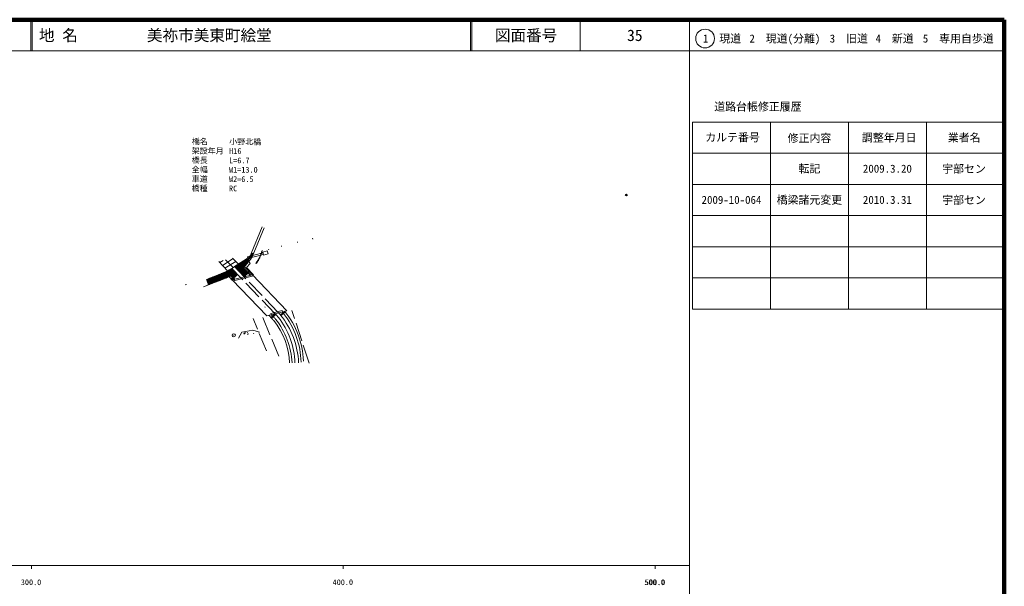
# Model space of a CAD drawing. Units: millimetres on the paper, with parts at other scales. Extents: x 40 to 680, y 20 to 380.
# Drawn here: x 364.2 to 680, y 198.4 to 380 of the extents above; entities that cross this region are included whole.
import ezdxf
from ezdxf.enums import TextEntityAlignment as Align

# ---------------------------------------------------------------- set-up
doc = ezdxf.new("R2010")
doc.units = ezdxf.units.MM
doc.header["$PDMODE"] = 32
doc.header["$PDSIZE"] = 0.5
doc.linetypes.add('DASHED', pattern=[7.5, 6, -1.5])
for name, color, linetype, lineweight in [('M-BGD', 7, 'Continuous', 13), ('M-STR-HTXT', 7, 'Continuous', 13), ('M-STR-STR1', 1, 'Continuous', 13), ('M-TTL', 2, 'Continuous', 140), ('M-TTL-BAND', 7, 'Continuous', 13), ('M-TTL-FRAM', 2, 'Continuous', 18), ('M-TTL-LINE', 7, 'Continuous', 18)]:
    doc.layers.add(name, color=color, linetype=linetype, lineweight=lineweight)
doc.layers.add('M-OTRS', color=6, linetype='Continuous')
doc.layers.add('M-TTL-TXT', color=7, linetype='Continuous')
doc.styles.add('ＭＳ ゴシック', font='')
doc.styles.add('ＭＳ 明朝', font='')
doc.styles.get('ＭＳ ゴシック').set_extended_font_data('MS Gothic')
doc.styles.get('ＭＳ 明朝').set_extended_font_data('MS Mincho')

msp = doc.modelspace()

# ---------------------------------------------------------------- linework, layer by layer
at = {"layer": 'M-BGD'}
for p, q in [((438.45, 305.067), (441.939, 313.588)), ((439.311, 305.283), (442.603, 313.322)), ((458.123, 310.002), (458.222, 309.623)), ((444.033, 306.468), (444.1, 306.214)), ((448.126, 307.495), (448.188, 307.259)), ((453.306, 308.794), (453.351, 308.622)), ((432.659, 303.398), (429.196, 301.23)), ((432.492, 303.572), (434.348, 301.637)), ((437.11, 303.396), (433.075, 300.827)), ((436.98, 303.314), (435.328, 300.554)), ((437.219, 303.225), (435.599, 300.522)), ((437.724, 303.788), (436.803, 302.729)), ((436.951, 303.295), (437.312, 303.078)), ((438.035, 303.535), (437.087, 302.446)), ((437.11, 303.396), (438.086, 301.862)), ((438.288, 303.217), (437.371, 302.163)), ((437.723, 303.787), (438.196, 304.456)), ((438.196, 304.456), (438.45, 305.067)), ((438.755, 304.027), (438.288, 303.217)), ((438.755, 304.027), (439.311, 305.283)), ((442.157, 305.496), (443.61, 305.871)), ((442.408, 304.527), (442.157, 305.496)), ((443.86, 304.903), (442.408, 304.527)), ((443.61, 305.871), (443.86, 304.903)), ((430.849, 299.506), (428.025, 302.452)), ((428.348, 302.115), (429.462, 302.812)), ((430.008, 297.025), (431.829, 300.065)), ((432.212, 300.282), (430.012, 299.036)), ((432.212, 300.282), (430.016, 299.032)), ((430.045, 300.345), (433.507, 302.514)), ((432.623, 300.546), (430.258, 303.012)), ((430.387, 297.171), (432.199, 300.196)), ((431.732, 300.01), (432.133, 299.769)), ((432.212, 300.282), (431.849, 297.921)), ((431.982, 300.151), (432.175, 300.036)), ((432.098, 299.541), (432.415, 300.07)), ((432.175, 300.036), (432.814, 299.653)), ((433.057, 300.816), (432.194, 300.271)), ((432.199, 300.196), (432.236, 300.258)), ((435.1, 297.261), (432.212, 300.282)), ((433.057, 300.816), (435.062, 302.091)), ((436.221, 297.536), (433.075, 300.827)), ((436.008, 300.472), (433.075, 300.827)), ((433.127, 300.773), (433.154, 300.818)), ((433.212, 300.915), (433.154, 300.818)), ((433.177, 300.893), (433.34, 300.795)), ((433.306, 300.585), (433.426, 300.785)), ((436.94, 298.639), (433.34, 300.795)), ((433.413, 301.043), (433.949, 300.721)), ((433.683, 301.215), (433.426, 300.785)), ((436.753, 298.46), (433.443, 300.442)), ((433.485, 300.398), (433.698, 300.752)), ((433.649, 301.193), (434.559, 300.648)), ((433.665, 300.21), (433.969, 300.719)), ((434.154, 301.515), (433.698, 300.752)), ((433.844, 300.023), (434.241, 300.686)), ((433.885, 301.343), (435.169, 300.574)), ((437.128, 298.818), (433.949, 300.721)), ((434.625, 301.815), (433.969, 300.719)), ((434.023, 299.835), (434.513, 300.653)), ((434.12, 301.493), (435.779, 300.5)), ((434.202, 299.648), (434.784, 300.62)), ((435.096, 302.115), (434.241, 300.686)), ((434.356, 301.643), (436.108, 300.594)), ((434.381, 299.46), (435.056, 300.587)), ((435.567, 302.414), (434.513, 300.653)), ((437.315, 298.997), (434.559, 300.648)), ((434.56, 299.273), (435.328, 300.554)), ((434.592, 301.793), (436.268, 300.79)), ((434.739, 299.086), (435.599, 300.522)), ((436.038, 302.714), (434.784, 300.62)), ((434.828, 301.944), (436.428, 300.986)), ((434.919, 298.898), (435.871, 300.489)), ((436.509, 303.014), (435.056, 300.587)), ((435.062, 302.091), (438.819, 298.174)), ((435.064, 302.094), (436.587, 301.181)), ((435.098, 298.711), (436.097, 300.379)), ((435.169, 300.574), (436.904, 299.535)), ((435.277, 298.523), (436.276, 300.192)), ((435.3, 302.244), (436.747, 301.377)), ((436.087, 301.022), (435.519, 300.56)), ((435.519, 300.56), (436.433, 299.608)), ((435.536, 302.394), (436.907, 301.573)), ((435.771, 302.544), (437.067, 301.768)), ((435.779, 300.5), (436.252, 300.216)), ((437.369, 302.99), (435.871, 300.489)), ((436.007, 302.694), (437.227, 301.964)), ((437.674, 302.511), (436.008, 300.472)), ((437.369, 299.048), (436.008, 300.472)), ((436.243, 302.845), (437.387, 302.16)), ((436.479, 302.995), (437.547, 302.355)), ((437.519, 302.754), (436.55, 301.135)), ((436.715, 303.145), (437.612, 302.608)), ((437.026, 302.393), (436.778, 302.707)), ((438.086, 301.862), (436.982, 300.51)), ((436.982, 300.51), (439.139, 298.253)), ((437.534, 302.96), (437.787, 302.641)), ((437.669, 302.518), (437.642, 302.472)), ((430.748, 297.311), (423.201, 294.389)), ((430.012, 299.036), (424.139, 296.738)), ((424.139, 296.738), (426.967, 297.683)), ((424.272, 296.204), (424.73, 296.969)), ((424.357, 295.86), (425.11, 297.118)), ((424.443, 295.516), (425.491, 297.267)), ((424.528, 295.172), (425.872, 297.416)), ((426.693, 295.742), (424.678, 296.949)), ((424.699, 294.971), (426.252, 297.565)), ((426.989, 295.857), (424.972, 297.064)), ((425.078, 295.118), (426.633, 297.714)), ((427.284, 295.971), (425.267, 297.179)), ((425.457, 295.264), (427.013, 297.863)), ((427.58, 296.085), (425.561, 297.294)), ((425.836, 295.411), (427.394, 298.012)), ((427.876, 296.2), (425.855, 297.409)), ((428.171, 296.314), (426.15, 297.525)), ((426.216, 295.558), (427.775, 298.161)), ((428.467, 296.428), (426.444, 297.64)), ((426.595, 295.704), (428.155, 298.309)), ((428.762, 296.543), (426.738, 297.755)), ((426.974, 295.851), (428.536, 298.458)), ((429.058, 296.657), (427.032, 297.87)), ((429.354, 296.771), (427.327, 297.985)), ((427.353, 295.998), (428.916, 298.607)), ((429.649, 296.886), (427.621, 298.1)), ((427.733, 296.144), (429.297, 298.756)), ((429.945, 297), (427.915, 298.216)), ((428.112, 296.291), (429.678, 298.905)), ((430.241, 297.114), (428.21, 298.331)), ((428.491, 296.438), (430.065, 299.066)), ((430.536, 297.229), (428.504, 298.446)), ((428.798, 298.561), (430.82, 297.35)), ((428.87, 296.584), (430.506, 299.316)), ((429.092, 298.676), (431.072, 297.491)), ((429.25, 296.731), (430.947, 299.566)), ((429.387, 298.791), (431.325, 297.631)), ((429.629, 296.878), (431.388, 299.815)), ((429.681, 298.907), (431.577, 297.771)), ((429.975, 299.022), (431.83, 297.911)), ((430.012, 299.036), (432.359, 296.587)), ((430.231, 299.16), (431.887, 298.168)), ((430.481, 299.302), (431.928, 298.435)), ((430.731, 299.443), (431.969, 298.702)), ((431.849, 297.921), (430.748, 297.311)), ((432.098, 299.541), (430.77, 297.323)), ((430.981, 299.585), (432.01, 298.969)), ((431.997, 298.886), (431.206, 297.565)), ((431.231, 299.727), (432.051, 299.236)), ((431.353, 297.637), (431.985, 298.032)), ((431.481, 299.868), (432.092, 299.502)), ((431.897, 298.231), (431.642, 297.807)), ((431.849, 297.921), (432.483, 297.26)), ((431.887, 298.168), (432.837, 297.599)), ((431.897, 298.231), (432.773, 299.695)), ((432.65, 297.42), (431.898, 297.87)), ((431.928, 298.435), (433.025, 297.778)), ((432.953, 299.508), (431.943, 297.823)), ((433.851, 298.568), (431.955, 296.756)), ((431.969, 298.702), (433.212, 297.957)), ((431.985, 298.032), (433.177, 296.788)), ((431.997, 298.886), (432.594, 299.883)), ((432.01, 298.969), (433.4, 298.137)), ((432.051, 299.236), (433.587, 298.316)), ((432.092, 299.502), (433.774, 298.495)), ((433.132, 299.32), (432.123, 297.636)), ((432.133, 299.769), (433.465, 298.972)), ((432.163, 296.539), (434.058, 298.351)), ((433.311, 299.133), (432.302, 297.449)), ((433.49, 298.946), (432.481, 297.262)), ((433.669, 298.758), (433.159, 297.907)), ((433.848, 298.571), (433.841, 298.558)), ((436.565, 298.28), (434.095, 299.76)), ((434.163, 299.975), (434.427, 299.674)), ((436.378, 298.101), (434.746, 299.079)), ((436.191, 297.922), (435.398, 298.397)), ((435.456, 298.336), (436.455, 300.004)), ((435.635, 298.148), (436.634, 299.817)), ((435.814, 297.961), (436.813, 299.629)), ((435.994, 297.774), (436.993, 299.442)), ((436.013, 297.753), (437.896, 299.553)), ((438.104, 299.336), (436.221, 297.536)), ((436.619, 298.332), (437.172, 299.254)), ((436.651, 299.661), (438.219, 298.027)), ((437.301, 298.984), (437.351, 299.067)), ((438.321, 298.052), (437.576, 298.832)), ((417.311, 295.038), (417.753, 295.151)), ((426.102, 295.514), (424.153, 296.68)), ((424.186, 296.548), (424.349, 296.82)), ((425.806, 295.399), (424.238, 296.338)), ((425.51, 295.285), (424.323, 295.996)), ((426.397, 295.628), (424.384, 296.834)), ((425.215, 295.171), (424.408, 295.653)), ((424.919, 295.056), (424.494, 295.311)), ((424.623, 294.942), (424.579, 294.969)), ((442.872, 287.946), (442.919, 287.751)), ((445.096, 284.194), (444.079, 285.256)), ((446.108, 285.754), (444.801, 284.502)), ((445.328, 285.007), (444.897, 285.457)), ((445.096, 284.194), (445.008, 284.286)), ((446.315, 285.538), (445.009, 284.285)), ((445.536, 284.79), (445.623, 284.698)), ((446.399, 285.44), (446.1, 285.752)), ((447.811, 285.36), (449.188, 286.511)), ((449.379, 286.279), (448.001, 285.128)), ((436.096, 279.37), (436.576, 279.491)), ((436.268, 279.152), (436.096, 279.37)), ((437.11, 279.799), (437.275, 279.616)), ((439.226, 279.331), (439.328, 279.483)), ((440.876, 279.862), (440.855, 279.74)), ((440.92, 279.756), (440.876, 279.862))]:
    msp.add_line(p, q, dxfattribs=at)
at = {"layer": 'M-BGD', "linetype": 'DASHED'}
for p, q in [((437.277, 303.976), (442.22, 305.254)), ((437.398, 303.491), (437.277, 303.976)), ((437.398, 303.491), (442.345, 304.769)), ((446.1, 285.752), (435.1, 297.261)), ((447.122, 286.131), (436.221, 297.536)), ((447.556, 289.096), (447.604, 288.902)), ((442.187, 284.534), (447.305, 272.121)), ((457.042, 269.911), (451.499, 286.774)), ((443.351, 273.849), (439.085, 284.184)), ((434.362, 277.953), (435.421, 279.795)), ((435.421, 279.795), (438.972, 280.471)), ((438.972, 280.471), (441.081, 279.797))]:
    msp.add_line(p, q, dxfattribs=at)
at = {"layer": 'M-BGD'}
msp.add_circle((432.871, 278.817), 0.53, dxfattribs=at)
for centre, radius, start, end in [((438.525, 303.515), 0.584, 106.05828, 167.79129), ((438.85, 303.376), 0.584, 103.95616, 195.80788), ((438.884, 303.829), 0.584, 106.67169, 198.52341), ((438.905, 304.286), 0.584, 109.30161, 201.15332), ((439.25, 304.156), 0.584, 109.61901, 201.47073), ((439.256, 304.604), 0.584, 109.91501, 201.76673), ((439.256, 305.048), 0.584, 172.51386, 201.15332), ((439.596, 304.923), 0.584, 148.2499, 201.76673), ((439.6, 305.37), 0.584, 195.47078, 201.76673), ((427.266, 310.36), 15.298, 326.2638, 343.18748), ((440.285, 303.138), 0.584, 285.06809, 16.91981), ((440.665, 303.864), 0.584, 287.8616, 19.71332), ((441.006, 304.606), 0.584, 290.97383, 22.82555), ((441.294, 305.361), 0.584, 295.34657, 27.19829), ((441.547, 306.146), 0.584, 297.2199, 343.94912), ((439.869, 302.436), 0.584, 281.77001, 13.62173), ((435.917, 275.421), 13.427, 39.63933, 43.70603), ((435.917, 275.421), 14.5, 39.63933, 43.70603), ((428.268, 269.436), 24.21, 1.24333, 38.99874), ((435.917, 275.421), 15.5, 39.63933, 43.17995), ((427.481, 268.836), 26.199, 2.64255, 38.95889), ((435.917, 275.421), 16.565, 39.88352, 41.12628), ((428.23, 269.564), 26.227, 1.3393, 38.27743), ((435.917, 275.421), 17.295, 39.63933, 39.88352), ((428.473, 269.628), 26.725, 2.03226, 39.02108), ((435.917, 275.421), 12.697, 39.63933, 43.70603), ((427.982, 269.232), 22.758, 1.87903, 38.89455), ((427.529, 268.921), 24.035, 2.47991, 38.81489), ((436.529, 279.252), 0.449, 72.91423, 164.71613), ((437.232, 279.282), 0.203, 292.16653, 54.40763)]:
    msp.add_arc(centre, radius, start, end, dxfattribs=at)
at = {"layer": 'M-BGD', "linetype": 'DASHED'}
msp.add_arc((435.917, 275.421), 15.5, 43.17995, 43.70603, dxfattribs=at)
at = {"layer": 'M-OTRS'}
msp.add_point((558.775, 323.79), dxfattribs=at)
at = {"layer": 'M-STR-STR1'}
for p, q in [((438.899, 298.194), (432.392, 296.596)), ((439.218, 297.86), (433.197, 296.381)), ((449.928, 286.693), (438.899, 298.194)), ((432.392, 296.596), (443.421, 285.094)), ((433.197, 296.381), (432.877, 296.715)), ((443.421, 285.094), (449.928, 286.693)), ((448.374, 286.723), (444.78, 285.84)), ((444.78, 285.84), (444.878, 285.452)), ((448.374, 286.723), (448.471, 286.335))]:
    msp.add_line(p, q, dxfattribs=at)
at = {"layer": 'M-TTL'}
for p, q in [((680, 380), (40, 380)), ((680, 20), (680, 380))]:
    msp.add_line(p, q, dxfattribs=at)
at = {"layer": 'M-TTL-BAND'}
for p, q in [((579, 20), (579, 370)), ((40, 205), (579, 205)), ((368, 205), (368, 204)), ((468, 205), (468, 204)), ((568, 205), (568, 204))]:
    msp.add_line(p, q, dxfattribs=at)
at = {"layer": 'M-TTL-FRAM'}
for p, q in [((580, 347.197), (580, 287.197)), ((580, 347.197), (680, 347.197)), ((580, 287.197), (680, 287.197))]:
    msp.add_line(p, q, dxfattribs=at)
at = {"layer": 'M-TTL-LINE'}
for p, q in [((367.75, 380), (367.75, 370)), ((368.25, 380), (368.25, 370)), ((508.747, 380), (508.747, 370)), ((509.247, 380), (509.247, 370)), ((543.997, 380), (543.997, 370)), ((579, 380), (579, 370)), ((40, 370), (680, 370)), ((605, 347.197), (605, 287.197)), ((630, 347.197), (630, 287.197)), ((655, 347.197), (655, 287.197)), ((580, 337.197), (680, 337.197)), ((580, 327.197), (680, 327.197)), ((580, 317.197), (680, 317.197)), ((580, 307.197), (680, 307.197)), ((580, 297.197), (680, 297.197))]:
    msp.add_line(p, q, dxfattribs=at)
msp.add_circle((584.031, 373.958), 3, dxfattribs=at)

# ---------------------------------------------------------------- texts
at = {"layer": 'M-BGD', "style": 'ＭＳ 明朝'}
msp.add_text('井', height=0.293, rotation=284.083, dxfattribs=at).set_placement((432.491, 278.913), align=Align.BOTTOM_LEFT)
at = {"layer": 'M-STR-HTXT', "style": 'ＭＳ ゴシック'}
for s, p in [('橋名', (419.393, 339.492)), ('小野北橋', (431.393, 339.447)), ('架設年月', (419.381, 336.492)), ('H16', (431.381, 336.447)), ('橋長', (419.37, 333.492)), ('L=6.7', (431.37, 333.447)), ('全幅', (419.359, 330.492)), ('W1=13.0', (431.359, 330.447)), ('車道', (419.348, 327.492)), ('W2=6.5', (431.348, 327.447)), ('橋種', (419.336, 324.492)), ('RC', (431.336, 324.447))]:
    msp.add_text(s, height=1.833, rotation=359.785, dxfattribs=at).set_placement(p, align=Align.BOTTOM_LEFT)
at = {"layer": 'M-TTL-BAND', "style": 'ＭＳ ゴシック'}
for s, p in [('300.0', (367.844, 198.195)), ('400.0', (467.844, 198.195)), ('500.0', (567.844, 198.195)), ('500.0', (568, 198.195))]:
    msp.add_text(s, height=1.833, dxfattribs=at).set_placement(p, align=Align.BOTTOM_CENTER)
at = {"layer": 'M-TTL-TXT', "style": 'ＭＳ ゴシック'}
for s, p in [('地 名', (370.38, 375)), ('美祢市美東町絵堂', (405.024, 375))]:
    msp.add_text(s, height=3.666, dxfattribs=at).set_placement(p, align=Align.MIDDLE_LEFT)
for s, height, p in [('図面番号', 3.666, (526.622, 375)), ('35', 3.666, (561.497, 375)), ('1\u3000現道', 2.566, (589.448, 373.958)), ('2\u3000現道(分離)', 2.566, (609.619, 373.958)), ('3\u3000旧道', 2.566, (630.121, 373.958)), ('4\u3000新道', 2.566, (644.824, 373.958)), ('5\u3000専用自歩道', 2.566, (665.228, 373.958)), ('道路台帳修正履歴', 2.566, (600.968, 352.113)), ('カルテ番号', 2.566, (592.839, 342.277)), ('修正内容', 2.566, (617.509, 342.023)), ('調整年月日', 2.566, (643.089, 342.197)), ('業者名', 2.566, (667.134, 342.197)), ('転記', 2.566, (617.5, 332.245)), ('2009.3.20', 2.566, (642.5, 332.245)), ('宇部セン', 2.566, (667.077, 332.189)), ('2009-10-064', 2.566, (592.5, 322.245)), ('橋梁諸元変更', 2.566, (617.5, 322.245)), ('2010.3.31', 2.566, (642.5, 322.245)), ('宇部セン', 2.566, (667.077, 322.189))]:
    msp.add_text(s, height=height, dxfattribs=at).set_placement(p, align=Align.MIDDLE_CENTER)

doc.saveas('drawing.dxf')
